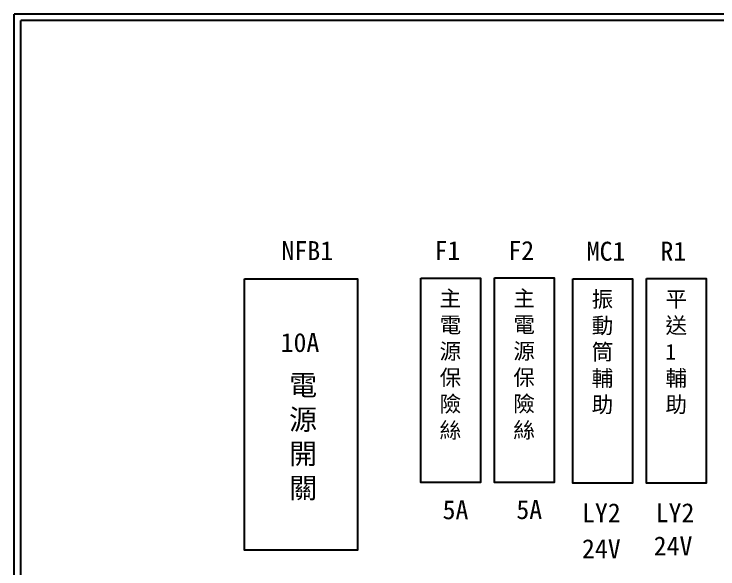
# Model space of a CAD drawing. Extents: x 10 to 297, y 3 to 207.
# Drawn here: x 10 to 143.5, y 101.7 to 207 of the extents above; entities that cross this region are included whole.
import ezdxf

# ---------------------------------------------------------------- set-up
doc = ezdxf.new("R2010")
doc.units = 0
doc.layers.add('圖框層', color=7, linetype='CONTINUOUS')
doc.layers.add('標尺寸層', color=3, linetype='CONTINUOUS')
doc.styles.add('CNS', font='romanc.shx', dxfattribs={"bigfont": 'chineset.shx'})
doc.styles.add('STSL', font='KAIU.TTF')

msp = doc.modelspace()

# ---------------------------------------------------------------- linework, layer by layer
at = {"layer": '圖框層', "color": 7}
for p, q in [((297, 206.97), (10, 206.97)), ((10, 3), (10, 206.97)), ((295.75, 205.72), (11.25, 205.72)), ((11.25, 4.25), (11.25, 205.72))]:
    msp.add_line(p, q, dxfattribs=at)
at = {"layer": '標尺寸層', "color": 7}
for points in [[(53.68, 156.75), (75.17, 156.75), (75.17, 105.23), (53.68, 105.23)], [(87.15, 156.88), (98.45, 156.88), (98.45, 118.08), (87.15, 118.08)], [(101.14, 156.91), (112.44, 156.91), (112.44, 118.1), (101.14, 118.1)], [(116.01, 156.75), (127.3, 156.75), (127.3, 117.95), (116.01, 117.95)], [(129.99, 156.77), (141.29, 156.77), (141.29, 117.97), (129.99, 117.97)]]:
    msp.add_lwpolyline(points, close=True, dxfattribs=at)

# ---------------------------------------------------------------- texts
at = {"layer": '圖框層', "color": 4, "style": 'STSL'}
for s, p in [('NFB1', (60.73, 160.28)), ('F1', (89.76, 160.3)), ('F2', (103.75, 160.32)), ('MC1', (118.61, 160.17)), ('R1', (132.6, 160.19)), ('10A', (60.56, 142.85))]:
    msp.add_text(s, height=3.6, dxfattribs=at).set_placement(p)
at = {"layer": '圖框層', "style": 'STSL'}
for s, p in [('5A', (91.28, 111.12)), ('5A', (105.27, 111.15)), ('LY2', (117.72, 110.54)), ('LY2', (131.7, 110.56)), ('24V', (117.72, 103.73)), ('24V', (131.32, 104.25))]:
    msp.add_text(s, height=3.6, dxfattribs=at).set_placement(p)
at = {"layer": '標尺寸層', "color": 7, "attachment_point": 1, "style": 'CNS'}
for s, insert, char_height, width in [('{\\fDFKai-SB|b0|i0|c136|p65;主\\P電源保險絲}', (90.71, 154.5), 3, 4.8632), ('{\\fDFKai-SB|b0|i0|c136|p65;主\\P電源保險絲}', (104.7, 154.53), 3, 4.8632), ('{\\fDFKai-SB|b0|i0|c136|p65;振動筒輔助}', (119.56, 154.37), 3, 3.8061), ('{\\fDFKai-SB|b0|i0|c136|p65;平送1輔助}', (133.55, 154.39), 3, 1.0456), ('{\\fDFKai-SB|b0|i0|c136|p65;電源開關}', (62.17, 138.51), 3.9, 4.9608)]:
    msp.add_mtext(s, dxfattribs=dict(at, insert=insert, char_height=char_height, width=width))

doc.saveas('drawing.dxf')
